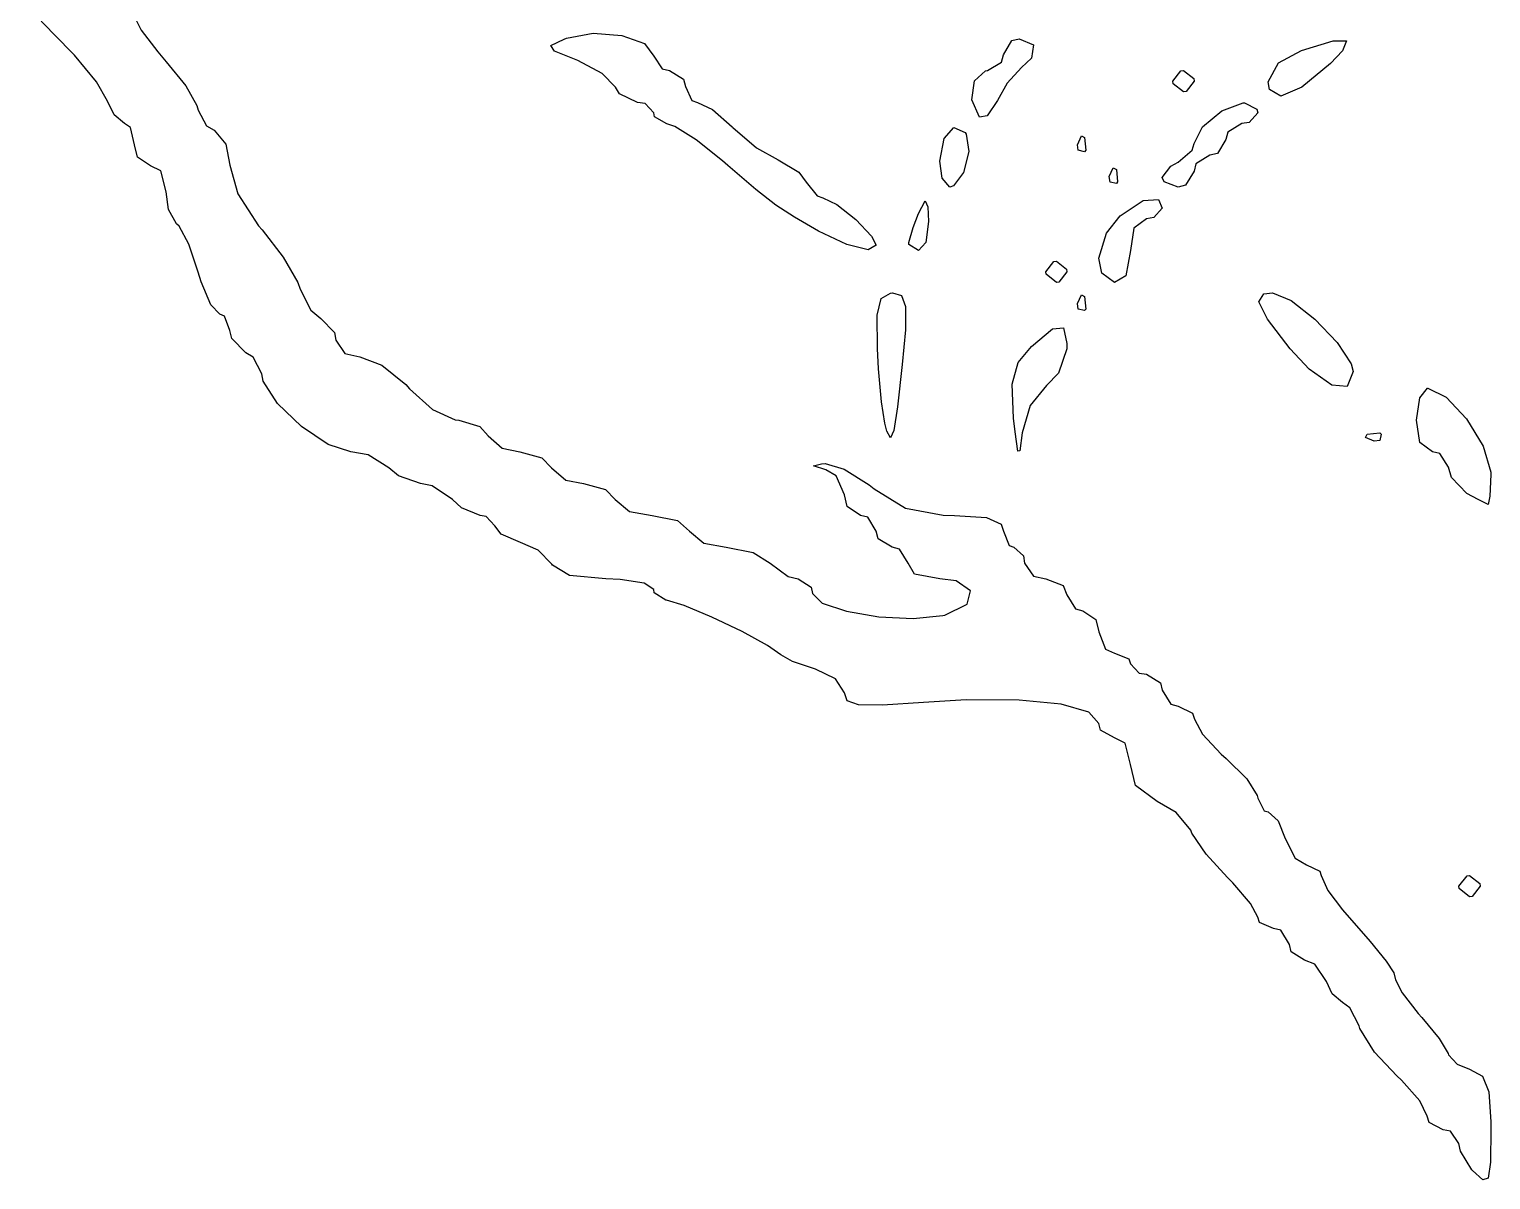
# Model space of a CAD drawing. Extents: x 26 to 70, y -152 to -25.
# Drawn here: x 64.75 to 70.04, y -84.39 to -80.22 of the extents above; entities that cross this region are included whole.
import ezdxf

# ---------------------------------------------------------------- set-up
doc = ezdxf.new("R2010")
doc.units = 0
doc.layers.add('BLACK', color=7, linetype='CONTINUOUS')

msp = doc.modelspace()

# ---------------------------------------------------------------- linework, layer by layer
at = {"layer": 'BLACK', "linetype": 'CONTINUOUS'}
for p, q in [((64.8406, -80.2383), (64.7511, -80.1456)), ((65.1324, -80.1763), (65.1563, -80.2244)), ((65.1563, -80.2244), (65.2165, -80.3031)), ((64.9149, -80.3149), (64.8406, -80.2383)), ((66.6402, -80.2802), (66.6876, -80.2567)), ((66.6526, -80.3004), (66.6402, -80.2802)), ((66.6876, -80.2567), (66.6964, -80.2532)), ((66.6964, -80.2532), (66.7936, -80.2351)), ((66.7936, -80.2351), (66.897, -80.2436)), ((66.897, -80.2436), (66.9791, -80.273)), ((66.9791, -80.273), (67.0125, -80.3178)), ((68.2786, -80.313), (68.3093, -80.2621)), ((68.3093, -80.2621), (68.3362, -80.2554)), ((68.3362, -80.2554), (68.3876, -80.2774)), ((68.3876, -80.2774), (68.3811, -80.3258)), ((69.3587, -80.2976), (69.4725, -80.2629)), ((69.4725, -80.2629), (69.5206, -80.2629)), ((69.5206, -80.2629), (69.5064, -80.2992)), ((64.9941, -80.4113), (64.9149, -80.3149)), ((65.2165, -80.3031), (65.2475, -80.3384)), ((65.2475, -80.3384), (65.3179, -80.426)), ((66.7312, -80.3316), (66.6526, -80.3004)), ((66.7376, -80.334), (66.7312, -80.3316)), ((66.8258, -80.3807), (66.7376, -80.334)), ((67.0125, -80.3178), (67.0433, -80.3645)), ((68.2211, -80.3705), (68.272, -80.3398)), ((68.272, -80.3398), (68.2786, -80.313)), ((68.3811, -80.3258), (68.3447, -80.3591)), ((69.2745, -80.3427), (69.3587, -80.2976)), ((69.5064, -80.2992), (69.4637, -80.3448)), ((66.8739, -80.4308), (66.8258, -80.3807)), ((67.0433, -80.3645), (67.07, -80.3705)), ((67.07, -80.3705), (67.1209, -80.4013)), ((68.1738, -80.4077), (68.2144, -80.3711)), ((68.2144, -80.3711), (68.2211, -80.3705)), ((68.3447, -80.3591), (68.292, -80.4166)), ((68.8925, -80.4089), (68.9217, -80.3717)), ((68.9217, -80.3717), (68.9309, -80.3705)), ((68.9309, -80.3705), (68.9682, -80.3997)), ((69.2379, -80.4115), (69.2745, -80.3427)), ((69.4637, -80.3448), (69.3597, -80.4309)), ((65.0351, -80.4812), (64.9941, -80.4113)), ((65.3179, -80.426), (65.3586, -80.4971)), ((66.889, -80.4547), (66.8739, -80.4308)), ((67.1209, -80.4013), (67.1276, -80.4281)), ((67.1276, -80.4281), (67.151, -80.4791)), ((68.1641, -80.4761), (68.1738, -80.4077)), ((68.292, -80.4166), (68.2576, -80.4785)), ((68.8936, -80.4181), (68.8925, -80.4089)), ((68.9309, -80.4473), (68.8936, -80.4181)), ((68.9693, -80.4089), (68.9401, -80.4462)), ((68.9682, -80.3997), (68.9693, -80.4089)), ((69.2422, -80.4397), (69.2379, -80.4115)), ((69.283, -80.4634), (69.2422, -80.4397)), ((69.3597, -80.4309), (69.283, -80.4634)), ((65.0582, -80.5306), (65.0351, -80.4812)), ((65.3586, -80.4971), (65.3626, -80.5146)), ((66.9537, -80.4857), (66.889, -80.4547)), ((66.9813, -80.4902), (66.9537, -80.4857)), ((67.0125, -80.524), (66.9813, -80.4902)), ((67.151, -80.4791), (67.1711, -80.4857)), ((67.1711, -80.4857), (67.2254, -80.5115)), ((68.1916, -80.5393), (68.1641, -80.4761)), ((68.2576, -80.4785), (68.2202, -80.5351)), ((68.9401, -80.4462), (68.9309, -80.4473)), ((69.0701, -80.5166), (69.1464, -80.4872)), ((69.1464, -80.4872), (69.1515, -80.4869)), ((69.1515, -80.4869), (69.196, -80.5099)), ((65.0966, -80.5624), (65.0582, -80.5306)), ((65.3626, -80.5146), (65.3935, -80.5709)), ((67.0158, -80.5382), (67.0125, -80.524)), ((67.0604, -80.5633), (67.0158, -80.5382)), ((67.2254, -80.5115), (67.2967, -80.5741)), ((68.2202, -80.5351), (68.1916, -80.5393)), ((69, -80.5748), (69.0701, -80.5166)), ((69.1995, -80.524), (69.1684, -80.5581)), ((69.196, -80.5099), (69.1995, -80.524)), ((65.1174, -80.5768), (65.0966, -80.5624)), ((65.1324, -80.6391), (65.1174, -80.5768)), ((65.3935, -80.5709), (65.4202, -80.5869)), ((65.4202, -80.5869), (65.4628, -80.6377)), ((67.0891, -80.5731), (67.0604, -80.5633)), ((67.1665, -80.6219), (67.0891, -80.5731)), ((67.2967, -80.5741), (67.2994, -80.5771)), ((67.2994, -80.5771), (67.3844, -80.6504)), ((68.0637, -80.6161), (68.0995, -80.5762)), ((68.0995, -80.5762), (68.1405, -80.595)), ((68.1405, -80.595), (68.1442, -80.6005)), ((68.1442, -80.6005), (68.1538, -80.6643)), ((68.9693, -80.635), (69, -80.5748)), ((69.0911, -80.5931), (69.0844, -80.6199)), ((69.1419, -80.5624), (69.0911, -80.5931)), ((69.1684, -80.5581), (69.1419, -80.5624)), ((65.1431, -80.6839), (65.1324, -80.6391)), ((65.4628, -80.6377), (65.4777, -80.7131)), ((67.2619, -80.6976), (67.1665, -80.6219)), ((67.3844, -80.6504), (67.4634, -80.6937)), ((68.0484, -80.6989), (68.0637, -80.6161)), ((68.5472, -80.6391), (68.5613, -80.6075)), ((68.55, -80.6594), (68.5472, -80.6391)), ((68.5613, -80.6075), (68.5728, -80.6135)), ((68.5728, -80.6135), (68.5774, -80.6591)), ((68.9626, -80.6584), (68.9693, -80.635)), ((69.0844, -80.6199), (69.0537, -80.6708)), ((65.19, -80.7159), (65.1431, -80.6839)), ((67.2813, -80.7145), (67.2619, -80.6976)), ((67.4634, -80.6937), (67.5374, -80.7382)), ((68.0571, -80.7598), (68.0484, -80.6989)), ((68.1538, -80.6643), (68.1345, -80.7397)), ((68.5728, -80.6647), (68.55, -80.6594)), ((68.5774, -80.6591), (68.5728, -80.6647)), ((68.8847, -80.7164), (68.9117, -80.702)), ((68.9117, -80.702), (68.9626, -80.6584)), ((68.976, -80.7082), (68.9693, -80.7351)), ((69.0268, -80.6775), (68.976, -80.7082)), ((69.0537, -80.6708), (69.0268, -80.6775)), ((65.2271, -80.7341), (65.19, -80.7159)), ((65.2475, -80.8095), (65.2271, -80.7341)), ((65.4777, -80.7131), (65.5063, -80.8167)), ((67.3825, -80.8011), (67.2813, -80.7145)), ((67.5374, -80.7382), (67.5641, -80.7749)), ((68.0842, -80.7926), (68.0571, -80.7598)), ((68.1345, -80.7397), (68.098, -80.7887)), ((68.6623, -80.7542), (68.6764, -80.7227)), ((68.6651, -80.7745), (68.6623, -80.7542)), ((68.6764, -80.7227), (68.6879, -80.7287)), ((68.6879, -80.7287), (68.6925, -80.7742)), ((68.8542, -80.7583), (68.8847, -80.7164)), ((68.8606, -80.7741), (68.8542, -80.7583)), ((68.9693, -80.7351), (68.9386, -80.7859)), ((65.256, -80.8739), (65.2475, -80.8095)), ((67.4545, -80.8576), (67.3825, -80.8011)), ((67.5641, -80.7749), (67.6048, -80.8248)), ((68.098, -80.7887), (68.0842, -80.7926)), ((68.6879, -80.7798), (68.6651, -80.7745)), ((68.6925, -80.7742), (68.6879, -80.7798)), ((68.9117, -80.7926), (68.8606, -80.7741)), ((68.9386, -80.7859), (68.9117, -80.7926)), ((65.5063, -80.8167), (65.5815, -80.9328)), ((67.5219, -80.9019), (67.4545, -80.8576)), ((67.6048, -80.8248), (67.6252, -80.831)), ((67.6252, -80.831), (67.6755, -80.8552)), ((67.6755, -80.8552), (67.7438, -80.9104)), ((67.9717, -80.8885), (67.9952, -80.843)), ((67.9952, -80.843), (68.0049, -80.8642)), ((68.0049, -80.8642), (68.0074, -80.9173)), ((68.7011, -80.8971), (68.7851, -80.8415)), ((68.7851, -80.8415), (68.8401, -80.8372)), ((68.8542, -80.8693), (68.8231, -80.9034)), ((68.8401, -80.8372), (68.8542, -80.8693)), ((65.2848, -80.9262), (65.256, -80.8739)), ((67.609, -80.9522), (67.5219, -80.9019)), ((67.7438, -80.9104), (67.8007, -80.9703)), ((67.952, -80.9386), (67.9717, -80.8885)), ((68.0074, -80.9173), (67.9973, -80.9938)), ((68.652, -80.9592), (68.7011, -80.8971)), ((68.7966, -80.9077), (68.7509, -80.942)), ((68.8231, -80.9034), (68.7966, -80.9077)), ((65.2936, -80.9344), (65.2848, -80.9262)), ((65.3288, -81), (65.2936, -80.9344)), ((65.5815, -80.9328), (65.5942, -80.9476)), ((65.5942, -80.9476), (65.671, -81.0467)), ((67.7116, -81.001), (67.609, -80.9522)), ((67.8007, -80.9703), (67.8182, -81.0036)), ((67.936, -80.994), (67.952, -80.9386)), ((68.624, -81.0505), (68.652, -80.9592)), ((68.7509, -80.942), (68.7391, -81.0228)), ((65.3631, -81.1012), (65.3288, -81)), ((67.7886, -81.0204), (67.7116, -81.001)), ((67.8182, -81.0036), (67.7886, -81.0204)), ((67.9365, -81.001), (67.936, -80.994)), ((67.9717, -81.0228), (67.9365, -81.001)), ((67.9973, -80.9938), (67.9717, -81.0228)), ((68.7391, -81.0228), (68.7219, -81.1142)), ((65.671, -81.0467), (65.7234, -81.1384)), ((68.4321, -81.0996), (68.4613, -81.0623)), ((68.4613, -81.0623), (68.4705, -81.0612)), ((68.4705, -81.0612), (68.5077, -81.0904)), ((68.6349, -81.1051), (68.624, -81.0505)), ((65.3735, -81.1363), (65.3631, -81.1012)), ((68.4332, -81.1087), (68.4321, -81.0996)), ((68.4705, -81.1379), (68.4332, -81.1087)), ((68.5088, -81.0996), (68.4797, -81.1368)), ((68.5077, -81.0904), (68.5088, -81.0996)), ((68.6815, -81.1379), (68.6349, -81.1051)), ((68.7219, -81.1142), (68.6815, -81.1379)), ((65.4089, -81.2197), (65.3735, -81.1363)), ((65.7234, -81.1384), (65.732, -81.1628)), ((65.732, -81.1628), (65.7708, -81.239)), ((67.8362, -81.1959), (67.8694, -81.1766)), ((67.8694, -81.1766), (67.8769, -81.1763)), ((67.8769, -81.1763), (67.9094, -81.1858)), ((67.9094, -81.1858), (67.9242, -81.2249)), ((68.4797, -81.1368), (68.4705, -81.1379)), ((68.5472, -81.2147), (68.5613, -81.1831)), ((68.5613, -81.1831), (68.5728, -81.1891)), ((69.2039, -81.2078), (69.2221, -81.1799)), ((69.2221, -81.1799), (69.253, -81.1763)), ((69.253, -81.1763), (69.3208, -81.204)), ((65.4408, -81.253), (65.4089, -81.2197)), ((65.7708, -81.239), (65.8073, -81.2682)), ((67.8222, -81.2572), (67.8362, -81.1959)), ((67.9242, -81.2249), (67.9238, -81.3098)), ((68.55, -81.235), (68.5472, -81.2147)), ((68.5728, -81.2402), (68.55, -81.235)), ((68.5728, -81.1891), (68.5774, -81.2346)), ((68.5774, -81.2346), (68.5728, -81.2402)), ((69.2347, -81.2709), (69.2039, -81.2078)), ((69.3208, -81.204), (69.4068, -81.2714)), ((65.4582, -81.2599), (65.4408, -81.253)), ((65.4777, -81.3118), (65.4582, -81.2599)), ((65.8073, -81.2682), (65.856, -81.32)), ((67.823, -81.3777), (67.8222, -81.2572)), ((69.3174, -81.3786), (69.2347, -81.2709)), ((69.4068, -81.2714), (69.4872, -81.3555)), ((65.4842, -81.3413), (65.4777, -81.3118)), ((65.5353, -81.3926), (65.4842, -81.3413)), ((65.856, -81.32), (65.8614, -81.3477)), ((67.9238, -81.3098), (67.9125, -81.4353)), ((68.3799, -81.3705), (68.4564, -81.3059)), ((68.4564, -81.3059), (68.4958, -81.3021)), ((68.4958, -81.3021), (68.5086, -81.3597)), ((65.5619, -81.4091), (65.5353, -81.3926)), ((65.8614, -81.3477), (65.8943, -81.396)), ((65.8943, -81.396), (65.9477, -81.4081)), ((67.827, -81.451), (67.823, -81.3777)), ((68.3328, -81.4282), (68.3799, -81.3705)), ((68.5088, -81.3781), (68.4784, -81.467)), ((68.5086, -81.3597), (68.5088, -81.3781)), ((69.3859, -81.4522), (69.3174, -81.3786)), ((69.4872, -81.3555), (69.538, -81.4328)), ((65.5928, -81.4695), (65.5619, -81.4091)), ((65.9477, -81.4081), (66.0281, -81.4375)), ((66.0281, -81.4375), (66.1145, -81.5076)), ((67.8374, -81.5708), (67.827, -81.451)), ((67.9125, -81.4353), (67.8954, -81.589)), ((68.311, -81.5071), (68.3328, -81.4282)), ((69.538, -81.4328), (69.5448, -81.4603)), ((65.5984, -81.4963), (65.5928, -81.4695)), ((65.6501, -81.5761), (65.5984, -81.4963)), ((68.4784, -81.467), (68.4346, -81.5111)), ((69.4675, -81.5108), (69.3859, -81.4522)), ((69.5448, -81.4603), (69.5238, -81.5147)), ((66.1145, -81.5076), (66.1282, -81.5232)), ((66.1282, -81.5232), (66.2111, -81.598)), ((68.3158, -81.6295), (68.311, -81.5071)), ((68.4346, -81.5111), (68.376, -81.5838)), ((69.5238, -81.5147), (69.4675, -81.5108)), ((69.775, -81.6367), (69.7867, -81.5559)), ((69.7867, -81.5559), (69.8147, -81.5216)), ((69.8147, -81.5216), (69.8152, -81.5216)), ((69.8152, -81.5216), (69.8825, -81.5536)), ((69.8825, -81.5536), (69.9556, -81.6323)), ((65.7365, -81.6595), (65.6501, -81.5761)), ((66.2111, -81.598), (66.2939, -81.6356)), ((67.849, -81.6478), (67.8374, -81.5708)), ((67.8954, -81.589), (67.8822, -81.6748)), ((68.376, -81.5838), (68.3472, -81.6834)), ((65.8331, -81.7252), (65.7365, -81.6595)), ((66.2939, -81.6356), (66.3063, -81.6367)), ((66.3063, -81.6367), (66.3827, -81.66)), ((66.3827, -81.66), (66.4125, -81.6943)), ((67.857, -81.6767), (67.849, -81.6478)), ((68.321, -81.6795), (68.3158, -81.6295)), ((69.7869, -81.7175), (69.775, -81.6367)), ((69.9556, -81.6323), (70.0155, -81.7316)), ((66.4125, -81.6943), (66.4637, -81.7388)), ((67.8702, -81.7012), (67.857, -81.6767)), ((67.8822, -81.6748), (67.8702, -81.7012)), ((68.3307, -81.7489), (68.321, -81.6795)), ((68.3472, -81.6834), (68.3385, -81.7485)), ((69.59, -81.6994), (69.596, -81.6879)), ((69.6215, -81.7134), (69.59, -81.6994)), ((69.596, -81.6879), (69.6415, -81.6833)), ((69.6418, -81.7107), (69.6215, -81.7134)), ((69.6415, -81.6833), (69.6471, -81.6879)), ((69.6471, -81.6879), (69.6418, -81.7107)), ((65.9156, -81.7518), (65.8331, -81.7252)), ((65.9786, -81.7632), (65.9156, -81.7518)), ((66.0533, -81.8094), (65.9786, -81.7632)), ((66.4637, -81.7388), (66.5276, -81.7518)), ((66.5276, -81.7518), (66.6076, -81.773)), ((68.3385, -81.7485), (68.3307, -81.7489)), ((69.8326, -81.7518), (69.7869, -81.7175)), ((69.8594, -81.7583), (69.8326, -81.7518)), ((69.8901, -81.8075), (69.8594, -81.7583)), ((70.0155, -81.7316), (70.0433, -81.8258)), ((66.0879, -81.8392), (66.0533, -81.8094)), ((66.6076, -81.773), (66.6427, -81.8094)), ((66.6427, -81.8094), (66.694, -81.8539)), ((67.5912, -81.8021), (67.6203, -81.7956)), ((67.636, -81.8166), (67.5912, -81.8021)), ((67.6203, -81.7956), (67.633, -81.7946)), ((67.633, -81.7946), (67.7027, -81.8151)), ((67.673, -81.8387), (67.636, -81.8166)), ((67.7027, -81.8151), (67.7928, -81.8713)), ((69.9015, -81.845), (69.8901, -81.8075)), ((66.1684, -81.8669), (66.0879, -81.8392)), ((66.2103, -81.8753), (66.1684, -81.8669)), ((66.694, -81.8539), (66.7578, -81.8669)), ((66.7578, -81.8669), (66.8378, -81.8881)), ((67.7031, -81.9081), (67.673, -81.8387)), ((67.7928, -81.8713), (67.8112, -81.8861)), ((69.9573, -81.9022), (69.9015, -81.845)), ((70.0436, -81.8342), (70.0407, -81.9122)), ((70.0433, -81.8258), (70.0436, -81.8342)), ((66.2835, -81.9245), (66.2103, -81.8753)), ((66.3168, -81.955), (66.2835, -81.9245)), ((66.8378, -81.8881), (66.8729, -81.9245)), ((66.8729, -81.9245), (66.9251, -81.9675)), ((67.7134, -81.9503), (67.7031, -81.9081)), ((67.8112, -81.8861), (67.9243, -81.9558)), ((69.9975, -81.9249), (69.9573, -81.9022)), ((70.034, -81.9425), (69.9975, -81.9249)), ((70.0407, -81.9122), (70.034, -81.9425)), ((66.3841, -81.982), (66.3168, -81.955)), ((66.9251, -81.9675), (67.0072, -81.982)), ((67.7607, -81.982), (67.7134, -81.9503)), ((67.9243, -81.9558), (68.0606, -81.9811)), ((66.4062, -81.9855), (66.3841, -81.982)), ((66.4369, -82.0197), (66.4062, -81.9855)), ((66.4595, -82.0498), (66.4369, -82.0197)), ((67.0072, -81.982), (67.098, -82.0004)), ((67.098, -82.0004), (67.1415, -82.0396)), ((67.7875, -81.9887), (67.7607, -81.982)), ((67.8182, -82.0396), (67.7875, -81.9887)), ((68.0606, -81.9811), (68.1019, -81.982)), ((68.1019, -81.982), (68.2172, -81.9892)), ((68.2172, -81.9892), (68.2706, -82.0138)), ((68.2706, -82.0138), (68.2786, -82.0396)), ((66.5301, -82.0807), (66.4595, -82.0498)), ((66.5938, -82.1078), (66.5301, -82.0807)), ((67.1415, -82.0396), (67.1936, -82.0826)), ((67.1936, -82.0826), (67.2752, -82.0971)), ((67.8249, -82.0664), (67.8182, -82.0396)), ((67.8758, -82.0971), (67.8249, -82.0664)), ((68.2786, -82.0396), (68.2994, -82.0906)), ((66.644, -82.1582), (66.5938, -82.1078)), ((67.2752, -82.0971), (67.3729, -82.1159)), ((67.3729, -82.1159), (67.4345, -82.1547)), ((67.9026, -82.1038), (67.8758, -82.0971)), ((67.9333, -82.1547), (67.9026, -82.1038)), ((68.2994, -82.0906), (68.317, -82.0971)), ((68.317, -82.0971), (68.351, -82.1282)), ((68.351, -82.1282), (68.3554, -82.1547)), ((66.646, -82.1626), (66.644, -82.1582)), ((66.7078, -82.1997), (66.646, -82.1626)), ((67.4345, -82.1547), (67.4999, -82.2034)), ((67.957, -82.1951), (67.9333, -82.1547)), ((68.3554, -82.1547), (68.3874, -82.2016)), ((66.8386, -82.2122), (66.7078, -82.1997)), ((66.8913, -82.2141), (66.8386, -82.2122)), ((66.9782, -82.2278), (66.8913, -82.2141)), ((67.0125, -82.2506), (66.9782, -82.2278)), ((67.4999, -82.2034), (67.5351, -82.2122)), ((67.5351, -82.2122), (67.583, -82.2425)), ((67.583, -82.2425), (67.588, -82.2649)), ((68.0484, -82.2122), (67.957, -82.1951)), ((68.1074, -82.2191), (68.0484, -82.2122)), ((68.16, -82.2549), (68.1074, -82.2191)), ((68.3874, -82.2016), (68.4321, -82.2122)), ((68.4321, -82.2122), (68.4946, -82.2362)), ((68.4946, -82.2362), (68.5088, -82.2698)), ((67.0147, -82.2628), (67.0125, -82.2506)), ((67.0562, -82.289), (67.0147, -82.2628)), ((67.0593, -82.2891), (67.0562, -82.289)), ((67.1228, -82.3084), (67.0593, -82.2891)), ((67.588, -82.2649), (67.6225, -82.3)), ((68.1472, -82.3033), (68.16, -82.2549)), ((68.5088, -82.2698), (68.5396, -82.3207)), ((67.2229, -82.3506), (67.1228, -82.3084)), ((67.3327, -82.4031), (67.2229, -82.3506)), ((67.6225, -82.3), (67.7103, -82.3294)), ((67.7103, -82.3294), (67.828, -82.3493)), ((67.828, -82.3493), (67.9523, -82.3558)), ((67.9523, -82.3558), (68.0598, -82.345)), ((68.0598, -82.345), (68.0661, -82.3435)), ((68.0661, -82.3435), (68.1472, -82.3033)), ((68.5396, -82.3207), (68.5664, -82.3273)), ((68.5664, -82.3273), (68.6133, -82.3593)), ((67.4251, -82.453), (67.3327, -82.4031)), ((68.6133, -82.3593), (68.624, -82.4041)), ((68.624, -82.4041), (68.6479, -82.4666)), ((67.4733, -82.4873), (67.4251, -82.453)), ((67.5146, -82.5118), (67.4733, -82.4873)), ((68.6479, -82.4666), (68.6815, -82.4808)), ((68.6815, -82.4808), (68.7326, -82.5015)), ((68.7326, -82.5015), (68.7391, -82.5192)), ((67.598, -82.5395), (67.5146, -82.5118)), ((67.6702, -82.5738), (67.598, -82.5395)), ((68.7391, -82.5192), (68.7701, -82.5532)), ((68.7701, -82.5532), (68.7966, -82.5576)), ((68.7966, -82.5576), (68.8475, -82.5883)), ((67.7031, -82.6249), (67.6702, -82.5738)), ((68.8475, -82.5883), (68.8542, -82.6151)), ((68.8542, -82.6151), (68.8849, -82.666)), ((67.7131, -82.6537), (67.7031, -82.6249)), ((67.7542, -82.6686), (67.7131, -82.6537)), ((67.8414, -82.67), (67.7542, -82.6686)), ((67.9898, -82.6597), (67.8414, -82.67)), ((68.1435, -82.6504), (67.9898, -82.6597)), ((68.3357, -82.651), (68.1435, -82.6504)), ((68.4879, -82.6663), (68.3357, -82.651)), ((68.5879, -82.695), (68.4879, -82.6663)), ((68.8849, -82.666), (68.9117, -82.6727)), ((68.624, -82.7354), (68.5879, -82.695)), ((68.9117, -82.6727), (68.9637, -82.6986)), ((68.9637, -82.6986), (68.9709, -82.7206)), ((68.9709, -82.7206), (68.9993, -82.7745)), ((68.6306, -82.7597), (68.624, -82.7354)), ((68.6815, -82.7878), (68.6306, -82.7597)), ((68.9993, -82.7745), (69.0675, -82.8467)), ((68.7192, -82.8068), (68.6815, -82.7878)), ((68.7391, -82.8846), (68.7192, -82.8068)), ((69.0675, -82.8467), (69.086, -82.8627)), ((69.086, -82.8627), (69.1597, -82.9358)), ((68.7573, -82.9604), (68.7391, -82.8846)), ((68.836, -83.0184), (68.7573, -82.9604)), ((69.1597, -82.9358), (69.198, -82.9972)), ((68.9048, -83.0587), (68.836, -83.0184)), ((69.198, -82.9972), (69.1995, -83.0066)), ((69.1995, -83.0066), (69.2225, -83.0524)), ((68.9569, -83.1229), (68.9048, -83.0587)), ((69.2225, -83.0524), (69.2371, -83.0563)), ((69.2371, -83.0563), (69.2735, -83.0889)), ((69.2735, -83.0889), (69.2988, -83.1523)), ((68.9613, -83.1335), (68.9569, -83.1229)), ((69.0124, -83.2093), (68.9613, -83.1335)), ((69.2988, -83.1523), (69.3351, -83.2243)), ((69.0902, -83.294), (69.0124, -83.2093)), ((69.3351, -83.2243), (69.3763, -83.2482)), ((69.3763, -83.2482), (69.4246, -83.2703)), ((69.11, -83.3134), (69.0902, -83.294)), ((69.4246, -83.2703), (69.4297, -83.2866)), ((69.4297, -83.2866), (69.4531, -83.3404)), ((69.9285, -83.3249), (69.9577, -83.2877)), ((69.9577, -83.2877), (69.9669, -83.2866)), ((69.9669, -83.2866), (70.0041, -83.3158)), ((69.1738, -83.3875), (69.11, -83.3134)), ((69.4531, -83.3404), (69.5064, -83.4113)), ((69.9296, -83.3341), (69.9285, -83.3249)), ((69.9669, -83.3633), (69.9296, -83.3341)), ((70.0052, -83.3249), (69.976, -83.3622)), ((70.0041, -83.3158), (70.0052, -83.3249)), ((69.1995, -83.4379), (69.1738, -83.3875)), ((69.976, -83.3622), (69.9669, -83.3633)), ((69.206, -83.4565), (69.1995, -83.4379)), ((69.257, -83.4784), (69.206, -83.4565)), ((69.5064, -83.4113), (69.6067, -83.5255)), ((69.2839, -83.4851), (69.257, -83.4784)), ((69.3146, -83.536), (69.2839, -83.4851)), ((69.3209, -83.5627), (69.3146, -83.536)), ((69.3696, -83.5935), (69.3209, -83.5627)), ((69.6067, -83.5255), (69.6652, -83.5971)), ((69.4062, -83.608), (69.3696, -83.5935)), ((69.4489, -83.6702), (69.4062, -83.608)), ((69.6652, -83.5971), (69.6922, -83.6397)), ((69.4696, -83.7154), (69.4489, -83.6702)), ((69.6922, -83.6397), (69.6983, -83.6646)), ((69.6983, -83.6646), (69.7222, -83.712)), ((69.5064, -83.747), (69.4696, -83.7154)), ((69.7222, -83.712), (69.7809, -83.7863)), ((69.5331, -83.7656), (69.5064, -83.747)), ((69.5665, -83.8317), (69.5331, -83.7656)), ((69.5699, -83.8411), (69.5665, -83.8317)), ((69.7809, -83.7863), (69.7942, -83.8009)), ((69.7942, -83.8009), (69.8573, -83.877)), ((69.6227, -83.9262), (69.5699, -83.8411)), ((69.8573, -83.877), (69.8892, -83.9309)), ((69.7034, -84.0129), (69.6227, -83.9262)), ((69.8892, -83.9309), (69.8901, -83.9363)), ((69.8901, -83.9363), (69.922, -83.9705)), ((69.922, -83.9705), (69.9669, -83.9883)), ((69.9669, -83.9883), (70.0134, -84.0132)), ((69.7206, -84.0286), (69.7034, -84.0129)), ((69.7866, -84.103), (69.7206, -84.0286)), ((70.0134, -84.0132), (70.0365, -84.07)), ((70.0365, -84.07), (70.0435, -84.1792)), ((69.8134, -84.1584), (69.7866, -84.103)), ((69.82, -84.1811), (69.8134, -84.1584)), ((69.8709, -84.2074), (69.82, -84.1811)), ((70.0435, -84.1792), (70.0436, -84.2038)), ((69.8976, -84.2131), (69.8709, -84.2074)), ((69.9285, -84.2573), (69.8976, -84.2131)), ((70.0436, -84.2038), (70.0423, -84.3255)), ((69.9336, -84.2852), (69.9285, -84.2573)), ((69.9745, -84.3532), (69.9336, -84.2852)), ((69.977, -84.3556), (69.9745, -84.3532)), ((70.0148, -84.3889), (69.977, -84.3556)), ((70.0423, -84.3255), (70.0347, -84.383)), ((70.0347, -84.383), (70.0148, -84.3889))]:
    msp.add_line(p, q, dxfattribs=at)

doc.saveas('drawing.dxf')
